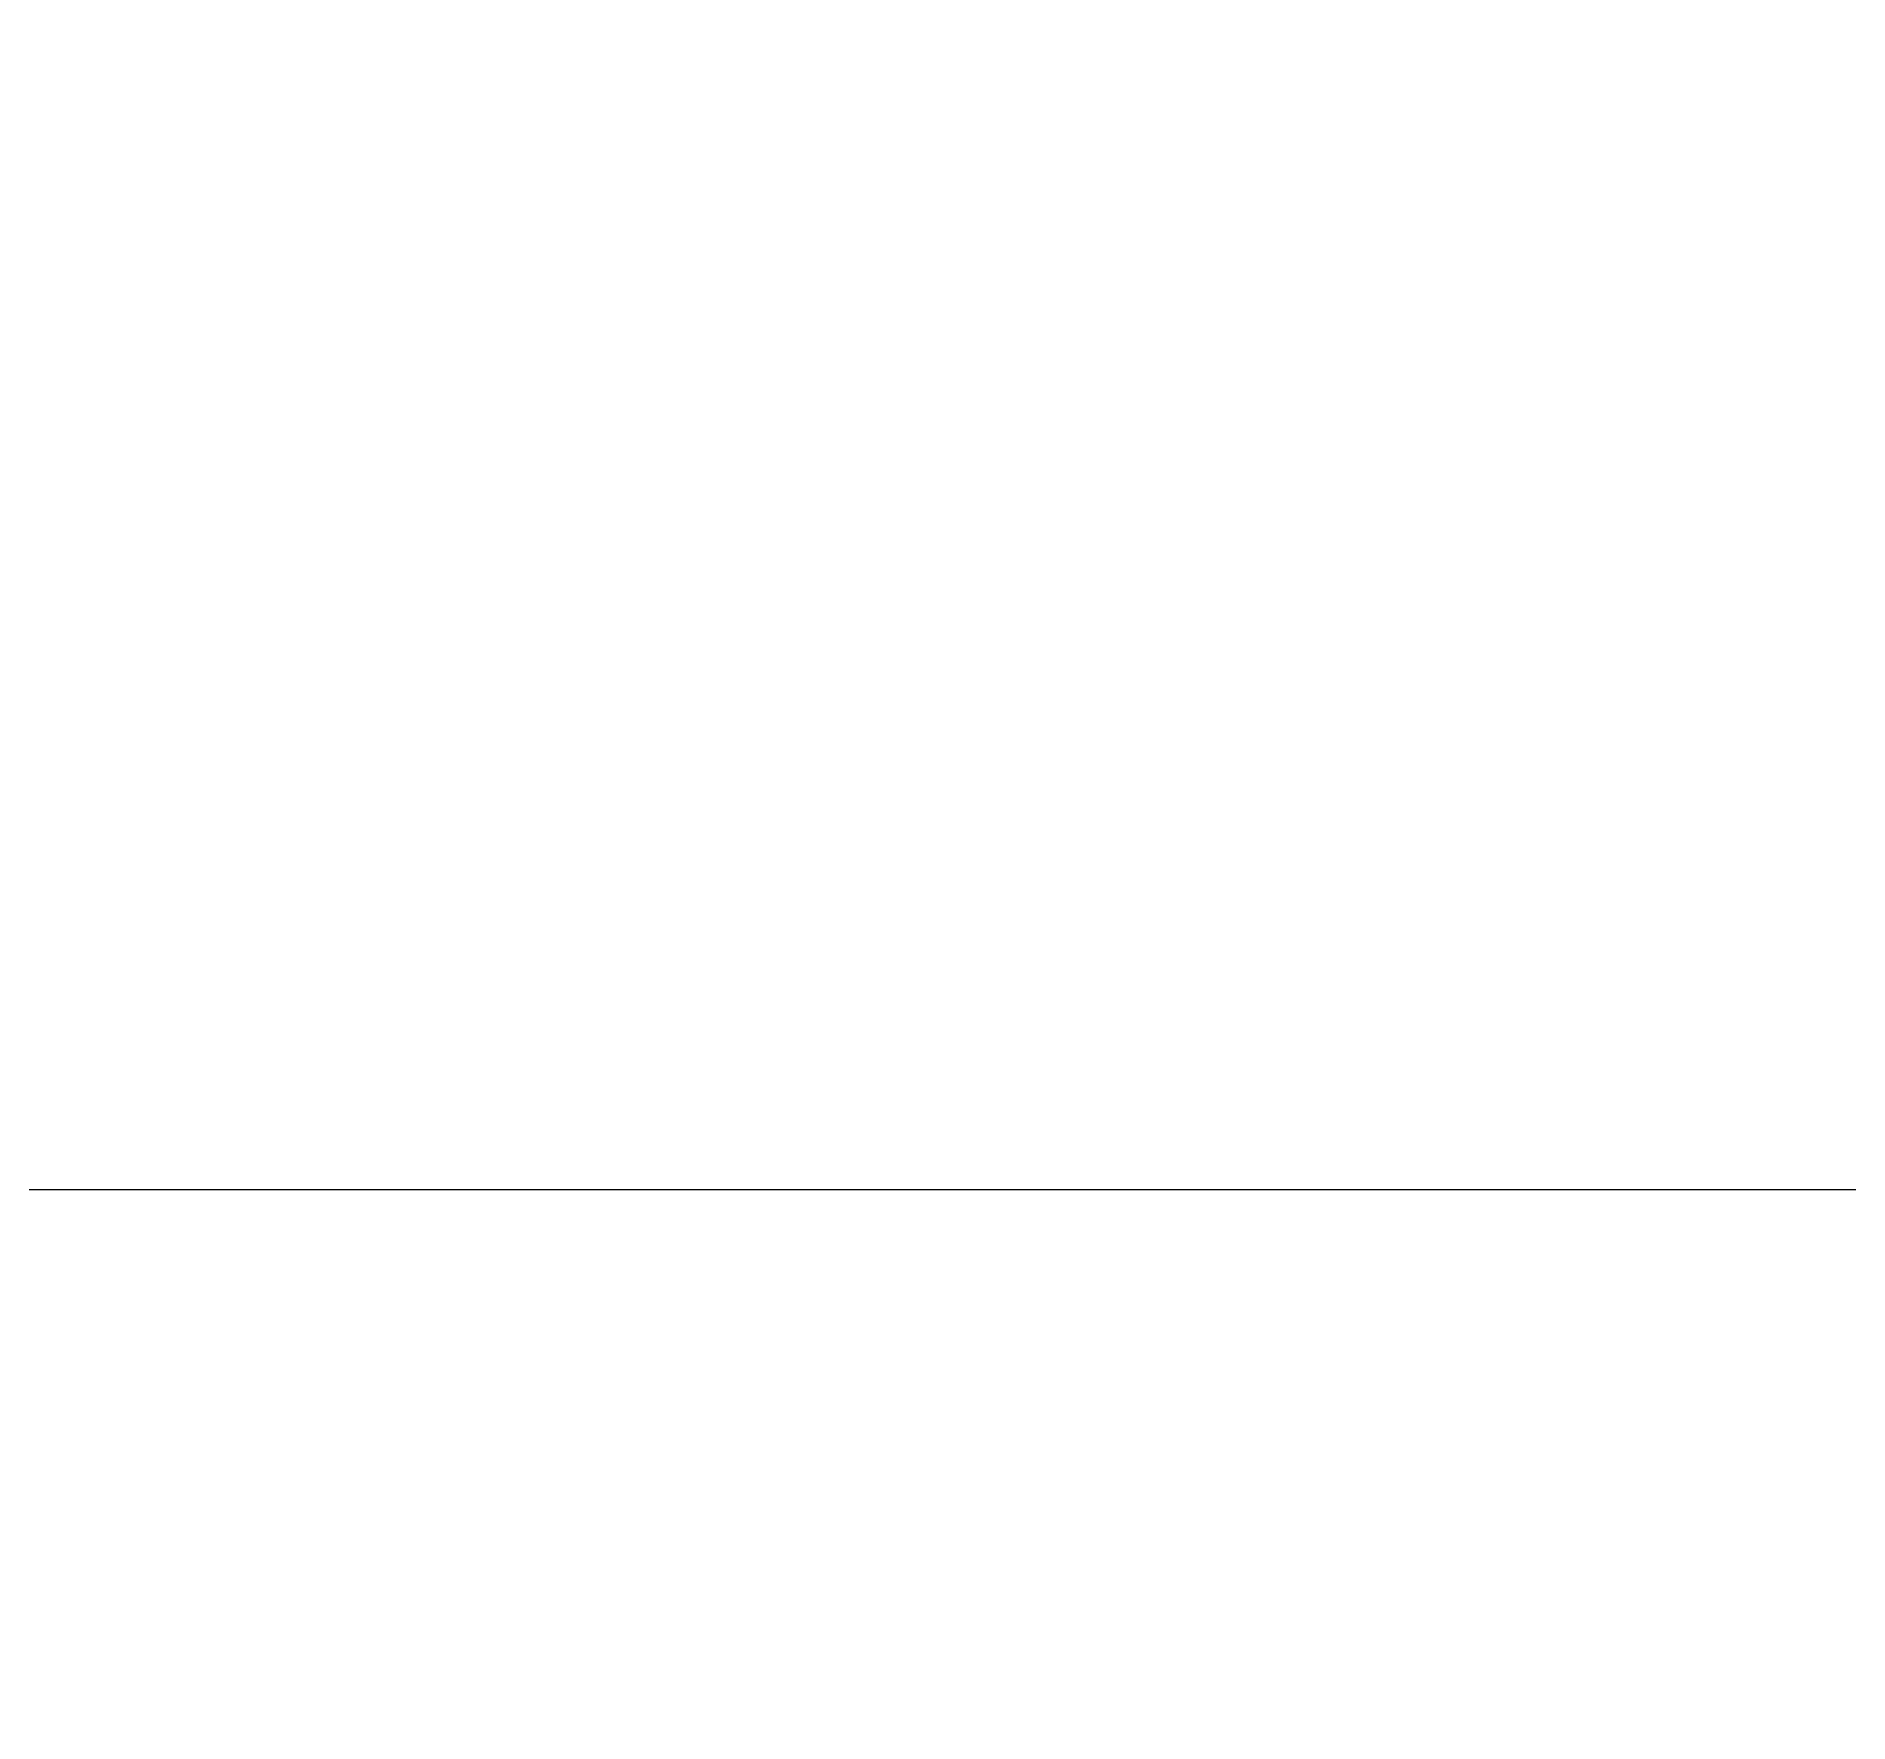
# Model space of a CAD drawing. Extents: x -38 to 2998, y -195 to 11529.
# Drawn here: x 1926.67 to 1967.44, y 1266 to 1303.96 of the extents above; entities that cross this region are included whole.
import ezdxf

# ---------------------------------------------------------------- set-up
doc = ezdxf.new("R2010")
doc.units = 0
doc.header["$MEASUREMENT"] = 0
doc.layers.get('0').update_dxf_attribs({"linetype": 'CONTINUOUS'})
doc.layers.add('DIMENSIONS', color=4, linetype='CONTINUOUS')
doc.dimstyles.get("Standard").update_dxf_attribs({"dimtxt": 0.18, "dimasz": 0.18, "dimexe": 0.18, "dimexo": 0.0625, "dimgap": 0.09, "dimtad": 0, "dimtih": 1, "dimtoh": 1, "dimdec": 4, "dimzin": 0, "dimtxsty": 'STANDARD', "dimcen": 0.09, "dimazin": 3, "dimtfac": 1, "dimtdec": 4, "dimtofl": 0, "dimtmove": 0, "dimatfit": 3, "dimtolj": 1, "dimtzin": 0})

# ---------------------------------------------------------------- blocks, each defined once
blk = doc.blocks.new('*D3921')
at = {"color": 1, "linetype": 'BYBLOCK'}
for points in [[(1849.773, 1282.773), (1848.712, 1281.712), (1841.288, 1274.288), (1840.227, 1273.227)], [(1978.773, 1282.773), (1977.712, 1281.712), (1970.288, 1274.288), (1969.227, 1273.227)]]:
    blk.add_solid(points, dxfattribs=at)
at = {"layer": 'DIMENSIONS', "color": 9, "linetype": 'BYBLOCK'}
for p, q in [((1845, 1278), (1845, 1296)), ((1974, 1278), (1974, 1296))]:
    blk.add_line(p, q, dxfattribs=at)
at = {"layer": 'DIMENSIONS', "color": 0, "linetype": 'BYBLOCK'}
blk.add_line((1845, 1278), (1974, 1278), dxfattribs=at)
at = {"layer": 'DIMENSIONS', "color": 0, "linetype": 'BYBLOCK', "insert": (1909.5, 1290), "char_height": 6, "attachment_point": 5}
blk.add_mtext("\\A1; 11' --3''", dxfattribs=at)
blk = doc.blocks.new('*D4391')
at = {"color": 1, "linetype": 'BYBLOCK'}
for points in [[(1849.773, 1282.773), (1848.712, 1281.712), (1841.288, 1274.288), (1840.227, 1273.227)], [(1978.773, 1282.773), (1977.712, 1281.712), (1970.288, 1274.288), (1969.227, 1273.227)]]:
    blk.add_solid(points, dxfattribs=at)
at = {"layer": 'DIMENSIONS', "color": 9, "linetype": 'BYBLOCK'}
for p, q in [((1845, 1278), (1845, 1296)), ((1974, 1278), (1974, 1296))]:
    blk.add_line(p, q, dxfattribs=at)
at = {"layer": 'DIMENSIONS', "color": 0, "linetype": 'BYBLOCK'}
blk.add_line((1845, 1278), (1974, 1278), dxfattribs=at)
at = {"layer": 'DIMENSIONS', "color": 0, "linetype": 'BYBLOCK', "insert": (1909.5, 1290), "char_height": 6, "attachment_point": 5}
blk.add_mtext("\\A1; 11' --3''", dxfattribs=at)
blk = doc.blocks.new('*D4861')
at = {"color": 1, "linetype": 'BYBLOCK'}
for points in [[(1849.773, 1282.773), (1848.712, 1281.712), (1841.288, 1274.288), (1840.227, 1273.227)], [(1978.773, 1282.773), (1977.712, 1281.712), (1970.288, 1274.288), (1969.227, 1273.227)]]:
    blk.add_solid(points, dxfattribs=at)
at = {"layer": 'DIMENSIONS', "color": 9, "linetype": 'BYBLOCK'}
for p, q in [((1845, 1278), (1845, 1296)), ((1974, 1278), (1974, 1296))]:
    blk.add_line(p, q, dxfattribs=at)
at = {"layer": 'DIMENSIONS', "color": 0, "linetype": 'BYBLOCK'}
blk.add_line((1845, 1278), (1974, 1278), dxfattribs=at)
at = {"layer": 'DIMENSIONS', "color": 0, "linetype": 'BYBLOCK', "insert": (1909.5, 1290), "char_height": 6, "attachment_point": 5}
blk.add_mtext("\\A1; 11' --3''", dxfattribs=at)

msp = doc.modelspace()

# ---------------------------------------------------------------- dimensions: what is measured, and where the dimension line sits
at = {"layer": 'DIMENSIONS'}
for picture in ['*D3921', '*D4391', '*D4861']:
    dim = msp.add_linear_dim(base=(1974, 1278), p1=(1845, 1266), p2=(1974, 1266), dimstyle='STANDARD', dxfattribs=at)
    dim.commit()
    dim.dimension.update_dxf_attribs({"geometry": picture, "text_midpoint": (1909.5, 1266)})

doc.saveas('drawing.dxf')
